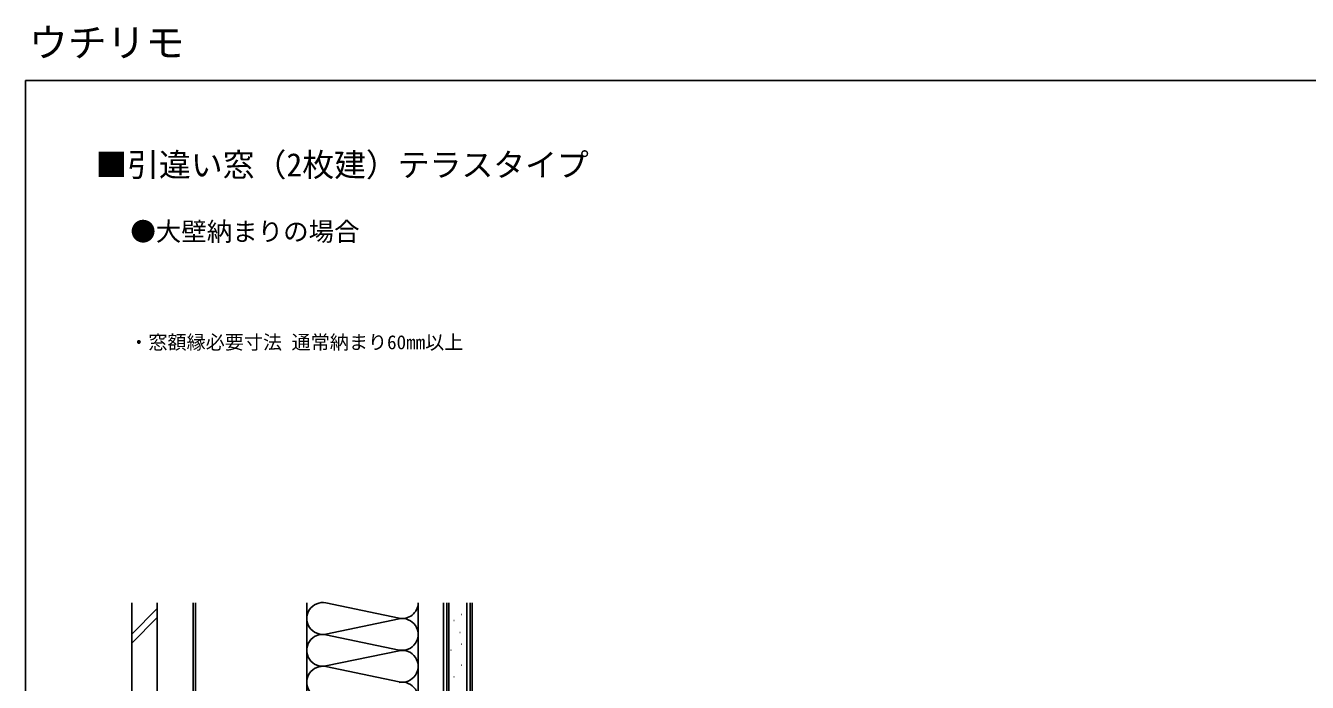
# Model space of a CAD drawing. Units: millimetres, scale not verified. Extents: x -525 to 525, y -780 to 776.
# Drawn here: x -525 to 79, y 467 to 776 of the extents above; entities that cross this region are included whole.
import ezdxf
from ezdxf.enums import TextEntityAlignment as Align

# ---------------------------------------------------------------- set-up
doc = ezdxf.new("R2010")
doc.units = ezdxf.units.MM
doc.header["$LTSCALE"] = 4
for name, color, linetype in [('0-1_USER1', 3, 'Continuous'), ('0-8_YKK_ZWAK', 7, 'Continuous'), ('0-9_YSS_K', 3, 'Continuous'), ('0-A_YSS_KE', 3, 'Continuous')]:
    doc.layers.add(name, color=color, linetype=linetype)
doc.styles.add('ＭＳ ゴシック', font='')
doc.styles.get('ＭＳ ゴシック').set_extended_font_data('MS Gothic')

msp = doc.modelspace()

# ---------------------------------------------------------------- linework, layer by layer
at = {"layer": '0-8_YKK_ZWAK'}
for q in [(-525, -779.9), (525, 750.1)]:
    msp.add_line((-525, 750.1), q, dxfattribs=at)
at = {"layer": '0-9_YSS_K'}
for p, q in [((-445.001, 429.1), (-445.001, 503.942)), ((-392.501, 503.942), (-392.501, 429.1)), ((-349.033, 496.758), (-383.47, 503.942)), ((-340.001, 429.1), (-340.001, 503.942)), ((-326.5, 370.1), (-326.5, 503.942)), ((-317, 370.1), (-317, 503.942)), ((-314.5, 370.1), (-314.5, 503.942)), ((-475, 489.275), (-463, 501.275)), ((-475, 485.032), (-463, 497.032)), ((-383.47, 489.258), (-349.033, 496.442)), ((-323.229, 495.622), (-323.029, 495.622)), ((-319.732, 498.419), (-319.532, 498.419)), ((-320.431, 490.027), (-320.231, 490.027)), ((-349.033, 481.758), (-383.47, 488.942)), ((-319.732, 484.432), (-319.532, 484.432)), ((-383.47, 474.258), (-349.033, 481.442)), ((-324.628, 481.635), (-324.428, 481.635)), ((-349.033, 466.758), (-383.47, 473.942)), ((-319.732, 474.641), (-319.532, 474.641)), ((-323.229, 469.046), (-323.029, 469.046))]:
    msp.add_line(p, q, dxfattribs=at)
for centre, start, end in [((-385.001, 496.6), 78.21646, 281.78353), ((-347.501, 504.1), 258.21646, 358.79249), ((-347.501, 489.1), 258.21646, 101.78353), ((-385.001, 481.6), 78.21646, 281.78353), ((-347.501, 474.1), 258.21646, 101.78353), ((-385.001, 466.6), 78.21646, 281.78353), ((-347.501, 459.1), 258.21646, 101.78353)]:
    msp.add_arc(centre, 7.5, start, end, dxfattribs=at)
at = {"layer": '0-A_YSS_KE'}
for p, q in [((-475, 503.942), (-475, 385.637)), ((-463, 503.942), (-463, 385.637)), ((-446, 461.637), (-446, 503.942)), ((-328, 503.942), (-328, 370.1)), ((-325.5, 370.1), (-325.5, 503.942)), ((-315.5, 503.942), (-315.5, 370.1))]:
    msp.add_line(p, q, dxfattribs=at)

# ---------------------------------------------------------------- texts
at = {"layer": '0-1_USER1', "style": 'ＭＳ ゴシック'}
for s, height, p in [('ウチリモ', 13.44, (-523.472, 757.16)), ('■引違い窓（2枚建）テラスタイプ', 11, (-492.153, 701.52)), ('●大壁納まりの場合', 8.798, (-475.636, 671.85)), ('・窓額縁必要寸法 通常納まり60mm以上', 6.598, (-476.148, 621.464))]:
    msp.add_text(s, height=height, dxfattribs=at).set_placement(p, align=Align.BOTTOM_LEFT)

doc.saveas('drawing.dxf')
